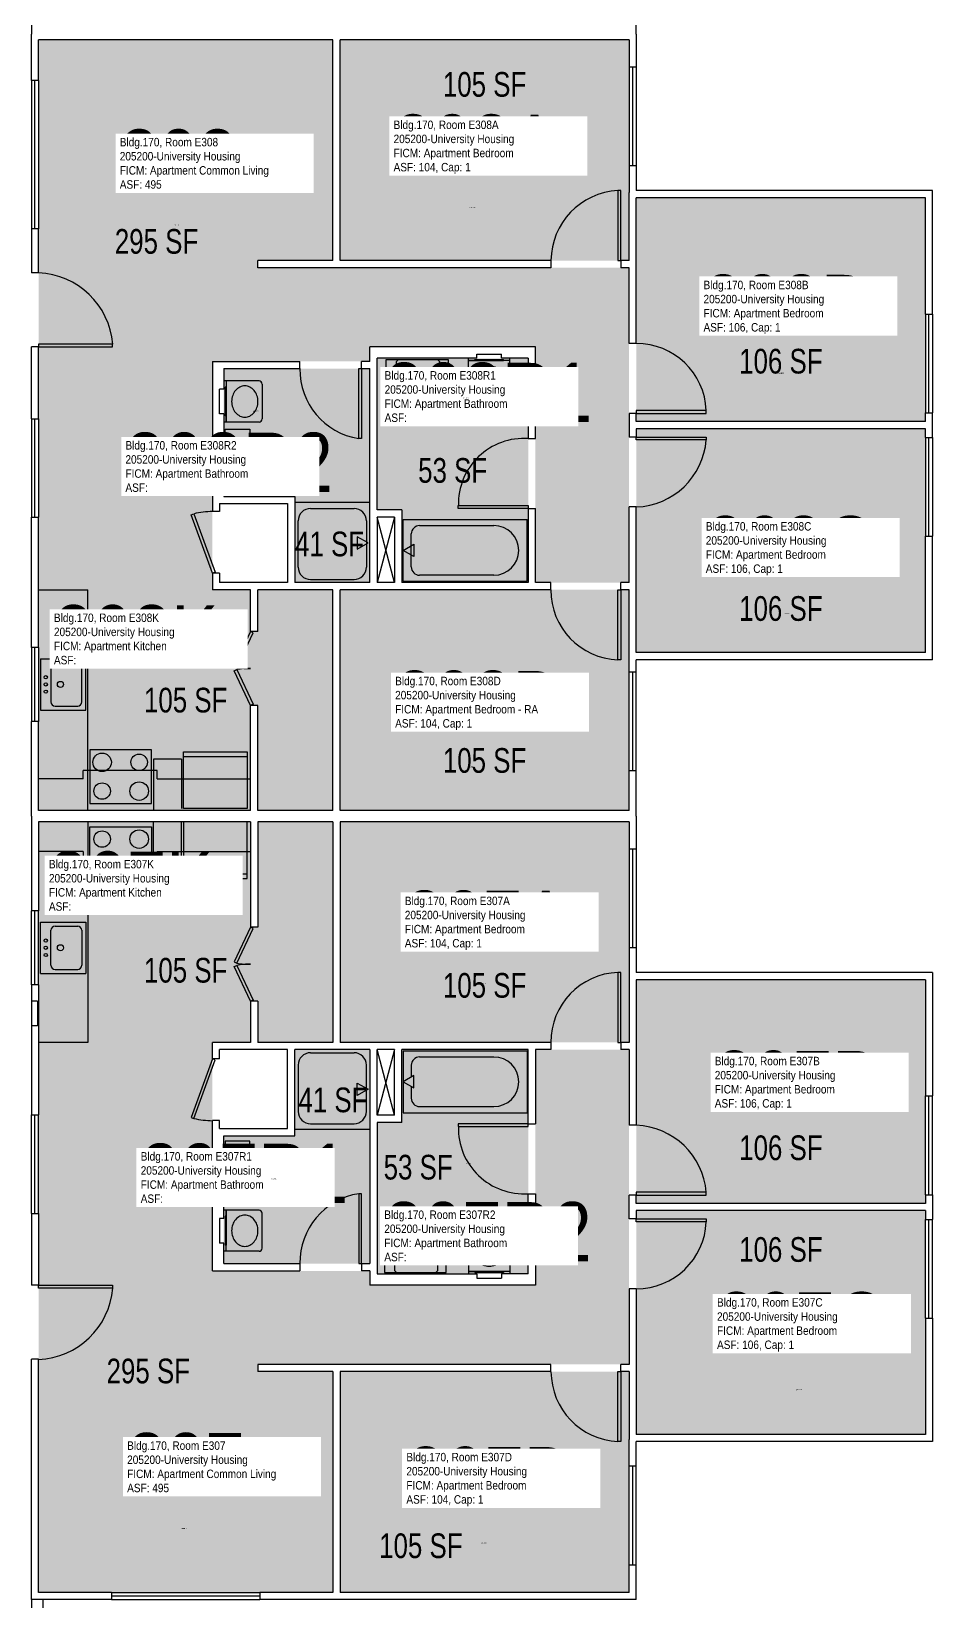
# Model space of a CAD drawing. Header units: inches. Extents: x -360 to 1242, y -1298 to 2007.
# Drawn here: x 504 to 942, y 302 to 1065 of the extents above; entities that cross this region are included whole.
import ezdxf
from ezdxf.enums import TextEntityAlignment as Align

# ---------------------------------------------------------------- set-up
doc = ezdxf.new("R2010")
doc.units = ezdxf.units.IN
doc.header["$LTSCALE"] = 10
doc.header["$MEASUREMENT"] = 0
for name, color, linetype in [('A-DOOR', 2, 'CONTINUOUS'), ('A-FLOR', 3, 'CONTINUOUS'), ('A-GLAZ', 1, 'CONTINUOUS'), ('A-IDEN-RNUM', 7, 'CONTINUOUS'), ('A-IDEN-SNUM', 4, 'CONTINUOUS'), ('A-IDEN-VNUM', 4, 'CONTINUOUS'), ('A-WALL', 5, 'CONTINUOUS'), ('AREA-TEXT', 3, 'CONTINUOUS'), ('P-SANR-FIXT', 2, 'CONTINUOUS'), ('Rooms-Category-Color', 7, 'CONTINUOUS'), ('Rooms-College-Color', 7, 'CONTINUOUS'), ('Rooms-Department-Color', 7, 'CONTINUOUS'), ('Rooms-Division-Color', 7, 'CONTINUOUS'), ('Rooms-Information', 7, 'CONTINUOUS')]:
    doc.layers.add(name, color=color, linetype=linetype)
doc.styles.add('CP_AREA', font='arial.ttf', dxfattribs={"height": 15})
doc.styles.add('CP_ROOMSNUMBER', font='arial.ttf', dxfattribs={"height": 1})
doc.styles.add('CP_ROOMVNUMBER', font='arial.ttf', dxfattribs={"width": 0.85, "height": 0.075})

msp = doc.modelspace()

# ---------------------------------------------------------------- hatches: boundary and pattern name
at = {"layer": 'Rooms-Category-Color', "true_color": 0x728ef3}
for points in [[(794.51, 797.51), (794.51, 950.51), (614.01, 950.51), (614.01, 954.01), (650.51, 954.01), (650.51, 1061.26), (507.51, 1061.26), (507.51, 794.01), (592.02, 794.01), (592.02, 905), (668.51, 905.01), (668.51, 912.01), (749.01, 912.01), (749.01, 797.51)], [(654.01, 954.01), (654.01, 1061.26), (794.51, 1061.26), (794.51, 954.01)], [(798.01, 984.51), (798.01, 875.76), (938.51, 875.76), (938.51, 984.51)], [(668.51, 797.51), (668.51, 901.51), (597.52, 901.51), (597.52, 839.38), (632.01, 839.38), (632.01, 797.51)], [(745.51, 797.51), (745.51, 906.39), (672.01, 906.51), (672.02, 832.88), (684.01, 832.88), (684.01, 797.51)], [(798.01, 872.26), (798.01, 763.51), (938.51, 763.51), (938.51, 872.26)], [(650.51, 686.76), (650.51, 794.01), (614.02, 794.01), (614.02, 773.76), (610.51, 773.76), (610.51, 794.01), (507.51, 794.01), (507.51, 686.76), (610.51, 686.76), (610.51, 737.76), (614.01, 737.76), (614.01, 686.76)], [(794.51, 794.01), (794.51, 686.76), (654.01, 686.76), (654.01, 794.01)], [(650.51, 681.26), (650.51, 574.01), (614.02, 574.01), (614.02, 594.01), (610.51, 594.01), (610.51, 574.01), (507.51, 574.01), (507.51, 681.26), (610.51, 681.26), (610.51, 630.01), (614.01, 630.01), (614.01, 681.26)], [(794.53, 574.01), (794.53, 681.26), (654.03, 681.26), (654.03, 574.01)], [(798.03, 495.76), (798.03, 604.51), (938.53, 604.51), (938.53, 495.76)], [(794.51, 570.51), (794.51, 417.51), (614.01, 417.51), (614.01, 414.01), (650.51, 414.01), (650.51, 306.76), (507.51, 306.76), (507.51, 574.01), (592.02, 574.01), (592.02, 463.01), (668.51, 463.01), (668.51, 456), (749.01, 456), (749.01, 570.51)], [(668.51, 570.51), (668.51, 466.51), (597.52, 466.51), (597.52, 528.63), (632.01, 528.63), (632.01, 570.51)], [(745.51, 570.51), (745.51, 461.63), (672.01, 461.5), (672.02, 535.13), (684.01, 535.13), (684.01, 570.51)], [(798.03, 383.51), (798.03, 492.26), (938.53, 492.26), (938.53, 383.51)], [(654.03, 414.01), (654.03, 306.76), (794.53, 306.76), (794.53, 414.01)]]:
    msp.add_hatch(color=171, dxfattribs=at).paths.add_polyline_path(points)
at = {"layer": 'Rooms-College-Color', "true_color": 0xadadad}
for points in [[(794.51, 797.51), (794.51, 950.51), (614.01, 950.51), (614.01, 954.01), (650.51, 954.01), (650.51, 1061.26), (507.51, 1061.26), (507.51, 794.01), (592.02, 794.01), (592.02, 905), (668.51, 905.01), (668.51, 912.01), (749.01, 912.01), (749.01, 797.51)], [(654.01, 954.01), (654.01, 1061.26), (794.51, 1061.26), (794.51, 954.01)], [(798.01, 984.51), (798.01, 875.76), (938.51, 875.76), (938.51, 984.51)], [(668.51, 797.51), (668.51, 901.51), (597.52, 901.51), (597.52, 839.38), (632.01, 839.38), (632.01, 797.51)], [(745.51, 797.51), (745.51, 906.39), (672.01, 906.51), (672.02, 832.88), (684.01, 832.88), (684.01, 797.51)], [(798.01, 872.26), (798.01, 763.51), (938.51, 763.51), (938.51, 872.26)], [(650.51, 686.76), (650.51, 794.01), (614.02, 794.01), (614.02, 773.76), (610.51, 773.76), (610.51, 794.01), (507.51, 794.01), (507.51, 686.76), (610.51, 686.76), (610.51, 737.76), (614.01, 737.76), (614.01, 686.76)], [(794.51, 794.01), (794.51, 686.76), (654.01, 686.76), (654.01, 794.01)], [(650.51, 681.26), (650.51, 574.01), (614.02, 574.01), (614.02, 594.01), (610.51, 594.01), (610.51, 574.01), (507.51, 574.01), (507.51, 681.26), (610.51, 681.26), (610.51, 630.01), (614.01, 630.01), (614.01, 681.26)], [(794.53, 574.01), (794.53, 681.26), (654.03, 681.26), (654.03, 574.01)], [(798.03, 495.76), (798.03, 604.51), (938.53, 604.51), (938.53, 495.76)], [(794.51, 570.51), (794.51, 417.51), (614.01, 417.51), (614.01, 414.01), (650.51, 414.01), (650.51, 306.76), (507.51, 306.76), (507.51, 574.01), (592.02, 574.01), (592.02, 463.01), (668.51, 463.01), (668.51, 456), (749.01, 456), (749.01, 570.51)], [(668.51, 570.51), (668.51, 466.51), (597.52, 466.51), (597.52, 528.63), (632.01, 528.63), (632.01, 570.51)], [(745.51, 570.51), (745.51, 461.63), (672.01, 461.5), (672.02, 535.13), (684.01, 535.13), (684.01, 570.51)], [(798.03, 383.51), (798.03, 492.26), (938.53, 492.26), (938.53, 383.51)], [(654.03, 414.01), (654.03, 306.76), (794.53, 306.76), (794.53, 414.01)]]:
    msp.add_hatch(color=253, dxfattribs=at).paths.add_polyline_path(points)
at = {"layer": 'Rooms-Department-Color', "true_color": 0x604aed}
for points in [[(794.51, 797.51), (794.51, 950.51), (614.01, 950.51), (614.01, 954.01), (650.51, 954.01), (650.51, 1061.26), (507.51, 1061.26), (507.51, 794.01), (592.02, 794.01), (592.02, 905), (668.51, 905.01), (668.51, 912.01), (749.01, 912.01), (749.01, 797.51)], [(654.01, 954.01), (654.01, 1061.26), (794.51, 1061.26), (794.51, 954.01)], [(798.01, 984.51), (798.01, 875.76), (938.51, 875.76), (938.51, 984.51)], [(668.51, 797.51), (668.51, 901.51), (597.52, 901.51), (597.52, 839.38), (632.01, 839.38), (632.01, 797.51)], [(745.51, 797.51), (745.51, 906.39), (672.01, 906.51), (672.02, 832.88), (684.01, 832.88), (684.01, 797.51)], [(798.01, 872.26), (798.01, 763.51), (938.51, 763.51), (938.51, 872.26)], [(650.51, 686.76), (650.51, 794.01), (614.02, 794.01), (614.02, 773.76), (610.51, 773.76), (610.51, 794.01), (507.51, 794.01), (507.51, 686.76), (610.51, 686.76), (610.51, 737.76), (614.01, 737.76), (614.01, 686.76)], [(794.51, 794.01), (794.51, 686.76), (654.01, 686.76), (654.01, 794.01)], [(650.51, 681.26), (650.51, 574.01), (614.02, 574.01), (614.02, 594.01), (610.51, 594.01), (610.51, 574.01), (507.51, 574.01), (507.51, 681.26), (610.51, 681.26), (610.51, 630.01), (614.01, 630.01), (614.01, 681.26)], [(794.53, 574.01), (794.53, 681.26), (654.03, 681.26), (654.03, 574.01)], [(798.03, 495.76), (798.03, 604.51), (938.53, 604.51), (938.53, 495.76)], [(794.51, 570.51), (794.51, 417.51), (614.01, 417.51), (614.01, 414.01), (650.51, 414.01), (650.51, 306.76), (507.51, 306.76), (507.51, 574.01), (592.02, 574.01), (592.02, 463.01), (668.51, 463.01), (668.51, 456), (749.01, 456), (749.01, 570.51)], [(668.51, 570.51), (668.51, 466.51), (597.52, 466.51), (597.52, 528.63), (632.01, 528.63), (632.01, 570.51)], [(745.51, 570.51), (745.51, 461.63), (672.01, 461.5), (672.02, 535.13), (684.01, 535.13), (684.01, 570.51)], [(798.03, 383.51), (798.03, 492.26), (938.53, 492.26), (938.53, 383.51)], [(654.03, 414.01), (654.03, 306.76), (794.53, 306.76), (794.53, 414.01)]]:
    msp.add_hatch(color=173, dxfattribs=at).paths.add_polyline_path(points)
at = {"layer": 'Rooms-Division-Color', "true_color": 0x604aed}
for points in [[(794.51, 797.51), (794.51, 950.51), (614.01, 950.51), (614.01, 954.01), (650.51, 954.01), (650.51, 1061.26), (507.51, 1061.26), (507.51, 794.01), (592.02, 794.01), (592.02, 905), (668.51, 905.01), (668.51, 912.01), (749.01, 912.01), (749.01, 797.51)], [(654.01, 954.01), (654.01, 1061.26), (794.51, 1061.26), (794.51, 954.01)], [(798.01, 984.51), (798.01, 875.76), (938.51, 875.76), (938.51, 984.51)], [(668.51, 797.51), (668.51, 901.51), (597.52, 901.51), (597.52, 839.38), (632.01, 839.38), (632.01, 797.51)], [(745.51, 797.51), (745.51, 906.39), (672.01, 906.51), (672.02, 832.88), (684.01, 832.88), (684.01, 797.51)], [(798.01, 872.26), (798.01, 763.51), (938.51, 763.51), (938.51, 872.26)], [(650.51, 686.76), (650.51, 794.01), (614.02, 794.01), (614.02, 773.76), (610.51, 773.76), (610.51, 794.01), (507.51, 794.01), (507.51, 686.76), (610.51, 686.76), (610.51, 737.76), (614.01, 737.76), (614.01, 686.76)], [(794.51, 794.01), (794.51, 686.76), (654.01, 686.76), (654.01, 794.01)], [(650.51, 681.26), (650.51, 574.01), (614.02, 574.01), (614.02, 594.01), (610.51, 594.01), (610.51, 574.01), (507.51, 574.01), (507.51, 681.26), (610.51, 681.26), (610.51, 630.01), (614.01, 630.01), (614.01, 681.26)], [(794.53, 574.01), (794.53, 681.26), (654.03, 681.26), (654.03, 574.01)], [(798.03, 495.76), (798.03, 604.51), (938.53, 604.51), (938.53, 495.76)], [(794.51, 570.51), (794.51, 417.51), (614.01, 417.51), (614.01, 414.01), (650.51, 414.01), (650.51, 306.76), (507.51, 306.76), (507.51, 574.01), (592.02, 574.01), (592.02, 463.01), (668.51, 463.01), (668.51, 456), (749.01, 456), (749.01, 570.51)], [(668.51, 570.51), (668.51, 466.51), (597.52, 466.51), (597.52, 528.63), (632.01, 528.63), (632.01, 570.51)], [(745.51, 570.51), (745.51, 461.63), (672.01, 461.5), (672.02, 535.13), (684.01, 535.13), (684.01, 570.51)], [(798.03, 383.51), (798.03, 492.26), (938.53, 492.26), (938.53, 383.51)], [(654.03, 414.01), (654.03, 306.76), (794.53, 306.76), (794.53, 414.01)]]:
    msp.add_hatch(color=173, dxfattribs=at).paths.add_polyline_path(points)

# ---------------------------------------------------------------- linework, layer by layer
at = {"layer": 'A-DOOR'}
for p, q in [((789.1, 988.01), (789.1, 954.01)), ((790.51, 988.01), (789.1, 988.01)), ((790.51, 954.01), (790.51, 988.01)), ((789.1, 954.01), (790.51, 954.01)), ((543.51, 913.42), (507.51, 913.42)), ((507.51, 913.42), (507.51, 912.01)), ((507.51, 912.01), (543.51, 912.01)), ((543.51, 912.01), (543.51, 913.42)), ((663.1, 867.51), (663.1, 901.51)), ((663.1, 901.51), (664.51, 901.51)), ((664.51, 901.51), (664.51, 867.51)), ((832.01, 881.17), (798.01, 881.17)), ((798.01, 881.17), (798.01, 879.76)), ((798.01, 879.76), (832.01, 879.76)), ((832.01, 879.76), (832.01, 881.17)), ((664.51, 867.51), (663.1, 867.51)), ((798.01, 868.26), (832.01, 868.26)), ((798.01, 866.84), (798.01, 868.26)), ((832.01, 866.84), (798.01, 866.84)), ((832.01, 868.26), (832.01, 866.84)), ((711.51, 834.92), (745.51, 834.92)), ((711.51, 833.51), (711.51, 834.92)), ((745.51, 833.51), (711.51, 833.51)), ((745.51, 834.92), (745.51, 833.51)), ((581.72, 830.49), (583.04, 830.97)), ((592.01, 802.01), (581.72, 830.49)), ((583.04, 830.97), (593.34, 802.49)), ((593.34, 802.49), (592.01, 802.01)), ((789.1, 760.01), (789.1, 794.01)), ((789.1, 794.01), (790.51, 794.01)), ((790.51, 794.01), (790.51, 760.01)), ((610.51, 773.76), (602.64, 756.91)), ((603.92, 756.31), (611.79, 773.16)), ((611.79, 773.16), (610.51, 773.76)), ((602.64, 756.91), (603.92, 756.31)), ((790.51, 760.01), (789.1, 760.01)), ((602.64, 754.6), (603.92, 755.2)), ((610.51, 737.76), (602.64, 754.6)), ((603.92, 755.2), (611.79, 738.36)), ((611.79, 738.36), (610.51, 737.76)), ((610.51, 630.01), (602.64, 613.16)), ((603.92, 612.56), (611.79, 629.41)), ((611.79, 629.41), (610.51, 630.01)), ((602.64, 613.16), (603.92, 612.56)), ((602.64, 610.85), (603.92, 611.45)), ((610.51, 594.01), (602.64, 610.85)), ((603.92, 611.45), (611.79, 594.61)), ((789.1, 608.01), (789.1, 574.01)), ((790.51, 608.01), (789.1, 608.01)), ((790.51, 574.01), (790.51, 608.01)), ((611.79, 594.61), (610.51, 594.01)), ((789.1, 574.01), (790.51, 574.01)), ((592.01, 566.01), (581.72, 537.53)), ((583.04, 537.05), (593.34, 565.53)), ((593.34, 565.53), (592.01, 566.01)), ((581.72, 537.53), (583.04, 537.05)), ((711.51, 534.51), (711.51, 533.09)), ((745.51, 534.51), (711.51, 534.51)), ((745.51, 533.09), (745.51, 534.51)), ((711.51, 533.09), (745.51, 533.09)), ((663.1, 500.51), (663.1, 466.51)), ((664.51, 500.51), (663.1, 500.51)), ((664.51, 466.51), (664.51, 500.51)), ((832.01, 501.17), (798.01, 501.17)), ((798.01, 501.17), (798.01, 499.76)), ((798.01, 499.76), (832.01, 499.76)), ((832.01, 499.76), (832.01, 501.17)), ((798.01, 488.26), (832.01, 488.26)), ((798.01, 486.84), (798.01, 488.26)), ((832.01, 486.84), (798.01, 486.84)), ((832.01, 488.26), (832.01, 486.84)), ((663.1, 466.51), (664.51, 466.51)), ((507.51, 456.01), (543.51, 456.01)), ((507.51, 454.59), (507.51, 456.01)), ((543.51, 454.59), (507.51, 454.59)), ((543.51, 456.01), (543.51, 454.59)), ((789.1, 380.01), (789.1, 414.01)), ((789.1, 414.01), (790.51, 414.01)), ((790.51, 414.01), (790.51, 380.01)), ((790.51, 380.01), (789.1, 380.01))]:
    msp.add_line(p, q, dxfattribs=at)
for centre, radius, start, end in [((790.9, 953.67), 34.38, 92.99623, 179.44152), ((506.04, 910.44), 37.6, 4.55195, 87.74769), ((798.06, 879.78), 33.98, 2.35506, 90.08269), ((668.36, 900.95), 33.85, 179.05527, 261.05134), ((743.39, 835.69), 31.88, 86.17917, 181.38308), ((796.7, 869.67), 35.43, 272.13458, 355.42767), ((592.94, 785.47), 46.56, 91.13665, 102.26972), ((790.28, 793.75), 33.77, 179.56724, 267.99501), ((609.35, 781.43), 25.7, 257.79511, 272.60034), ((609.35, 730.08), 25.7, 87.39966, 102.20489), ((609.35, 637.68), 25.7, 257.79511, 272.60034), ((609.35, 586.33), 25.7, 87.39966, 102.20489), ((790.28, 574.26), 33.77, 92.00499, 180.43276), ((592.94, 582.54), 46.56, 257.73028, 268.86335), ((743.39, 532.32), 31.88, 178.61692, 273.82083), ((796.7, 498.35), 35.43, 4.57233, 87.86542), ((668.36, 467.07), 33.85, 98.94866, 180.94473), ((798.06, 488.24), 33.98, 269.91731, 357.64494), ((506.04, 457.57), 37.6, 272.25231, 355.44805), ((790.9, 414.34), 34.38, 180.55848, 267.00377)]:
    msp.add_arc(centre, radius, start, end, dxfattribs=at)
at = {"layer": 'A-FLOR'}
for p, q in [((680.51, 829.38), (672.01, 797.51)), ((680.51, 797.5), (672.01, 829.38)), ((680.51, 570.52), (672.01, 538.63)), ((680.51, 538.63), (672.01, 570.51))]:
    msp.add_line(p, q, dxfattribs=at)
at = {"layer": 'A-GLAZ'}
for p, q in [((794.51, 1048.01), (794.51, 1000.01)), ((796.26, 1000.01), (796.26, 1048.01)), ((798.01, 1048.01), (798.01, 1000.01)), ((504.01, 1041.51), (504.01, 969.51)), ((505.76, 969.51), (505.76, 1041.51)), ((507.51, 1041.51), (507.51, 969.51)), ((938.51, 928.01), (938.51, 880.01)), ((940.26, 880.01), (940.26, 928.01)), ((942.01, 928.01), (942.01, 880.01)), ((504.01, 877.01), (504.01, 829.26)), ((505.76, 829.26), (505.76, 877.01)), ((507.51, 877.01), (507.51, 829.26)), ((938.51, 868.01), (938.51, 820.01)), ((940.26, 820.01), (940.26, 868.01)), ((942.01, 868.01), (942.01, 820.01)), ((504.01, 766.01), (504.01, 730.01)), ((505.76, 730.01), (505.76, 766.01)), ((507.51, 766.01), (507.51, 730.01)), ((794.51, 706.01), (794.51, 754.01)), ((796.26, 706.01), (796.26, 754.01)), ((798.01, 706.01), (798.01, 754.01)), ((794.51, 668.01), (794.51, 620.01)), ((796.26, 620.01), (796.26, 668.01)), ((798.01, 668.01), (798.01, 620.01)), ((504.01, 602.01), (504.01, 638.01)), ((505.76, 602.01), (505.76, 638.01)), ((507.51, 602.01), (507.51, 638.01)), ((938.51, 500.01), (938.51, 548.01)), ((940.26, 500.01), (940.26, 548.01)), ((942.01, 500.01), (942.01, 548.01)), ((504.01, 490.88), (504.01, 538.88)), ((505.76, 490.88), (505.76, 538.88)), ((507.51, 490.88), (507.51, 538.88)), ((938.51, 440.01), (938.51, 488.01)), ((940.26, 440.01), (940.26, 488.01)), ((942.01, 440.01), (942.01, 488.01)), ((794.51, 320.01), (794.51, 368.01)), ((796.26, 320.01), (796.26, 368.01)), ((798.01, 320.01), (798.01, 368.01)), ((543.01, 306.76), (615.01, 306.76)), ((543.01, 305.01), (615.01, 305.01)), ((543.01, 303.26), (615.01, 303.26))]:
    msp.add_line(p, q, dxfattribs=at)
at = {"layer": 'A-WALL'}
for p, q in [((504.01, 1086.51), (504.01, 1064.01)), ((798.01, 1064.01), (798.01, 1080.01)), ((504.01, 1041.51), (504.01, 1064.01)), ((650.51, 1061.26), (507.51, 1061.26)), ((507.51, 1041.51), (507.51, 1061.26)), ((650.51, 954.01), (650.51, 1061.26)), ((794.51, 1061.26), (654.01, 1061.26)), ((654.01, 954.01), (654.01, 1061.26)), ((794.51, 1061.26), (794.51, 1048.01)), ((798.01, 1064.01), (798.01, 1048.01)), ((798.01, 1048.01), (794.51, 1048.01)), ((507.51, 1041.51), (504.01, 1041.51)), ((794.51, 1000.01), (794.51, 987.01)), ((798.01, 1000.01), (794.51, 1000.01)), ((798.01, 1000.01), (798.01, 988.01)), ((794.51, 954.01), (794.51, 987.01)), ((942.01, 988.01), (798.01, 988.01)), ((938.51, 984.51), (798.01, 984.51)), ((798.01, 913.76), (798.01, 984.51)), ((938.51, 928.01), (938.51, 984.51)), ((942.01, 928.01), (942.01, 988.01)), ((504.01, 969.51), (504.01, 948.01)), ((507.51, 969.51), (504.01, 969.51)), ((507.51, 948.01), (507.51, 969.51)), ((650.51, 954.01), (614.01, 954.01)), ((614.01, 950.51), (614.01, 954.01)), ((756.51, 954.01), (654.01, 954.01)), ((756.51, 954.01), (756.51, 950.51)), ((794.51, 954.01), (790.51, 954.01)), ((790.51, 954.01), (790.51, 950.51)), ((507.51, 948.01), (504.01, 948.01)), ((756.51, 950.51), (614.01, 950.51)), ((794.51, 950.51), (790.51, 950.51)), ((794.51, 913.76), (794.51, 950.51)), ((938.51, 928.01), (942.01, 928.01)), ((507.51, 912.01), (504.01, 912.01)), ((504.01, 877.01), (504.01, 912.01)), ((507.51, 877.01), (507.51, 912.01)), ((668.51, 905.01), (668.51, 912.01)), ((749.01, 912.01), (668.51, 912.01)), ((720.51, 906.51), (720.51, 908.51)), ((720.51, 908.51), (732.51, 908.51)), ((732.51, 906.51), (732.51, 908.51)), ((749.01, 867.51), (749.01, 912.01)), ((798.01, 913.76), (794.51, 913.76)), ((592.01, 905.01), (634.51, 905.01)), ((592.01, 905.01), (592.01, 832.01)), ((597.51, 901.51), (597.51, 891.51)), ((597.51, 901.51), (634.51, 901.51)), ((634.51, 901.51), (634.51, 905.01)), ((664.51, 901.51), (664.51, 905.01)), ((668.51, 905.01), (664.51, 905.01)), ((664.51, 901.51), (668.51, 901.51)), ((668.51, 797.51), (668.51, 901.51)), ((672.01, 832.88), (672.01, 906.51)), ((720.51, 906.51), (672.01, 906.51)), ((745.51, 906.51), (732.51, 906.51)), ((745.51, 906.51), (745.51, 867.51)), ((595.51, 879.51), (595.51, 891.51)), ((597.51, 891.51), (595.51, 891.51)), ((597.51, 879.51), (595.51, 879.51)), ((597.51, 879.51), (597.51, 839.38)), ((798.01, 879.76), (794.51, 879.76)), ((794.51, 879.76), (794.51, 868.26)), ((798.01, 875.76), (798.01, 879.76)), ((938.51, 875.76), (938.51, 880.01)), ((938.51, 880.01), (942.01, 880.01)), ((942.01, 868.01), (942.01, 880.01)), ((504.01, 877.01), (507.51, 877.01)), ((938.51, 875.76), (798.01, 875.76)), ((798.01, 872.26), (798.01, 868.26)), ((938.51, 872.26), (798.01, 872.26)), ((938.51, 868.01), (938.51, 872.26)), ((745.51, 867.51), (749.01, 867.51)), ((798.01, 868.26), (794.51, 868.26)), ((938.51, 868.01), (942.01, 868.01)), ((595.51, 832.01), (592.01, 832.01)), ((595.51, 835.88), (595.51, 832.01)), ((595.51, 835.88), (628.51, 835.88)), ((597.51, 839.38), (632.01, 839.38)), ((628.51, 835.88), (628.51, 797.51)), ((632.01, 839.38), (632.01, 797.51)), ((684.01, 832.88), (672.01, 832.88)), ((684.01, 832.88), (684.01, 797.51)), ((745.51, 833.51), (749.01, 833.51)), ((745.51, 833.51), (745.51, 797.51)), ((749.01, 797.51), (749.01, 833.51)), ((798.01, 834.26), (794.51, 834.26)), ((794.51, 797.51), (794.51, 834.26)), ((798.01, 763.51), (798.01, 834.26)), ((504.01, 829.26), (507.51, 829.26)), ((504.01, 766.01), (504.01, 829.26)), ((507.51, 794.01), (507.51, 829.26)), ((672.01, 829.38), (672.01, 797.51)), ((680.51, 829.38), (672.01, 829.38)), ((680.51, 829.38), (680.51, 797.51)), ((938.51, 763.51), (938.51, 820.01)), ((938.51, 820.01), (942.01, 820.01)), ((942.01, 760.01), (942.01, 820.01)), ((592.01, 802.01), (592.01, 794.01)), ((595.51, 802.01), (592.01, 802.01)), ((595.51, 802.01), (595.51, 797.51)), ((507.51, 766.01), (507.51, 794.01)), ((610.51, 794.01), (592.01, 794.01)), ((628.51, 797.51), (595.51, 797.51)), ((610.51, 773.76), (610.51, 794.01)), ((650.51, 794.01), (614.01, 794.01)), ((614.01, 773.76), (614.01, 794.01)), ((668.51, 797.51), (632.01, 797.51)), ((650.51, 686.76), (650.51, 794.01)), ((654.01, 686.76), (654.01, 794.01)), ((756.51, 794.01), (654.01, 794.01)), ((680.51, 797.51), (672.01, 797.51)), ((745.51, 797.51), (684.01, 797.51)), ((756.51, 797.51), (749.01, 797.51)), ((756.51, 794.01), (756.51, 797.51)), ((790.51, 794.01), (790.51, 797.51)), ((794.51, 797.51), (790.51, 797.51)), ((794.51, 794.01), (790.51, 794.01)), ((794.51, 759.01), (794.51, 794.01)), ((614.01, 773.76), (610.51, 773.76)), ((507.51, 766.01), (504.01, 766.01)), ((938.51, 763.51), (798.01, 763.51)), ((794.51, 754.01), (794.51, 759.01)), ((798.01, 754.01), (798.01, 760.01)), ((942.01, 760.01), (798.01, 760.01)), ((798.01, 754.01), (794.51, 754.01)), ((614.01, 737.76), (610.51, 737.76)), ((610.51, 686.76), (610.51, 737.76)), ((614.01, 686.76), (614.01, 737.76)), ((507.51, 730.01), (504.01, 730.01)), ((504.01, 684.01), (504.01, 730.01)), ((507.51, 686.76), (507.51, 730.01)), ((794.51, 686.76), (794.51, 706.01)), ((798.01, 706.01), (794.51, 706.01)), ((798.01, 684.01), (798.01, 706.01)), ((504.01, 684.01), (504.01, 638.01)), ((610.51, 686.76), (507.51, 686.76)), ((610.51, 681.26), (507.51, 681.26)), ((507.51, 681.26), (507.51, 638.01)), ((610.51, 681.26), (610.51, 630.01)), ((650.51, 686.76), (614.01, 686.76)), ((650.51, 681.26), (614.01, 681.26)), ((614.01, 681.26), (614.01, 630.01)), ((650.51, 681.26), (650.51, 574.01)), ((794.51, 686.76), (654.01, 686.76)), ((794.51, 681.26), (654.01, 681.26)), ((654.01, 681.26), (654.01, 574.01)), ((794.51, 681.26), (794.51, 668.01)), ((798.01, 684.01), (798.01, 668.01)), ((798.01, 668.01), (794.51, 668.01)), ((507.51, 638.01), (504.01, 638.01)), ((614.01, 630.01), (610.51, 630.01)), ((798.01, 620.01), (794.51, 620.01)), ((794.51, 620.01), (794.51, 607.01)), ((798.01, 620.01), (798.01, 608.01)), ((794.51, 609.01), (794.51, 574.01)), ((942.01, 608.01), (798.01, 608.01)), ((938.51, 604.51), (798.01, 604.51)), ((798.01, 604.51), (798.01, 533.76)), ((938.51, 604.51), (938.51, 548.01)), ((942.01, 608.01), (942.01, 548.01)), ((507.51, 602.01), (504.01, 602.01)), ((504.01, 602.01), (504.01, 594.01)), ((507.51, 602.01), (507.51, 574.01)), ((504.01, 594.01), (504.01, 582.01)), ((507.01, 594.01), (504.01, 594.01)), ((507.01, 594.01), (507.01, 582.01)), ((614.01, 594.01), (610.51, 594.01)), ((610.51, 594.01), (610.51, 574.01)), ((614.01, 594.01), (614.01, 574.01)), ((504.01, 582.01), (504.01, 538.88)), ((507.01, 582.01), (504.01, 582.01)), ((507.51, 574.01), (507.51, 538.88)), ((592.01, 566.01), (592.01, 574.01)), ((610.51, 574.01), (592.01, 574.01)), ((650.51, 574.01), (614.01, 574.01)), ((756.51, 574.01), (654.01, 574.01)), ((756.51, 574.01), (756.51, 570.51)), ((790.51, 574.01), (790.51, 570.51)), ((794.51, 574.01), (790.51, 574.01)), ((595.51, 566.01), (592.01, 566.01)), ((595.51, 566.01), (595.51, 570.51)), ((628.51, 570.51), (595.51, 570.51)), ((628.51, 532.13), (628.51, 570.51)), ((632.01, 528.63), (632.01, 570.51)), ((668.51, 570.51), (632.01, 570.51)), ((668.51, 570.51), (668.51, 466.51)), ((672.01, 538.63), (672.01, 570.51)), ((680.51, 570.51), (672.01, 570.51)), ((680.51, 538.63), (680.51, 570.51)), ((684.01, 535.13), (684.01, 570.51)), ((745.51, 570.51), (684.01, 570.51)), ((745.51, 534.51), (745.51, 570.51)), ((749.01, 570.51), (749.01, 534.51)), ((756.51, 570.51), (749.01, 570.51)), ((794.51, 570.51), (790.51, 570.51)), ((794.51, 570.51), (794.51, 533.76)), ((938.51, 548.01), (942.01, 548.01)), ((504.01, 538.88), (507.51, 538.88)), ((595.51, 536.01), (592.01, 536.01)), ((592.01, 463.01), (592.01, 536.01)), ((595.51, 532.13), (595.51, 536.01)), ((680.51, 538.63), (672.01, 538.63)), ((672.01, 535.13), (672.01, 461.51)), ((684.01, 535.13), (672.01, 535.13)), ((745.51, 534.51), (749.01, 534.51)), ((595.51, 532.13), (628.51, 532.13)), ((597.51, 488.51), (597.51, 528.63)), ((597.51, 528.63), (632.01, 528.63)), ((798.01, 533.76), (794.51, 533.76)), ((745.51, 500.51), (749.01, 500.51)), ((745.51, 461.51), (745.51, 500.51)), ((749.01, 500.51), (749.01, 456.01)), ((798.01, 499.76), (794.51, 499.76)), ((794.51, 488.26), (794.51, 499.76)), ((798.01, 495.76), (798.01, 499.76)), ((938.51, 500.01), (938.51, 495.76)), ((938.51, 500.01), (942.01, 500.01)), ((942.01, 500.01), (942.01, 488.01)), ((504.01, 490.88), (507.51, 490.88)), ((504.01, 490.88), (504.01, 456.01)), ((507.51, 490.88), (507.51, 456.01)), ((597.51, 488.51), (595.51, 488.51)), ((595.51, 488.51), (595.51, 476.51)), ((938.51, 495.76), (798.01, 495.76)), ((798.01, 492.26), (798.01, 488.26)), ((938.51, 492.26), (798.01, 492.26)), ((938.51, 492.26), (938.51, 488.01)), ((798.01, 488.26), (794.51, 488.26)), ((938.51, 488.01), (942.01, 488.01)), ((597.51, 476.51), (595.51, 476.51)), ((597.51, 466.51), (597.51, 476.51)), ((597.51, 466.51), (634.51, 466.51)), ((634.51, 466.51), (634.51, 463.01)), ((664.51, 466.51), (668.51, 466.51)), ((664.51, 466.51), (664.51, 463.01)), ((592.01, 463.01), (634.51, 463.01)), ((668.51, 463.01), (664.51, 463.01)), ((668.51, 463.01), (668.51, 456.01)), ((672.01, 461.51), (720.51, 461.51)), ((720.51, 461.51), (720.51, 459.51)), ((720.51, 459.51), (732.51, 459.51)), ((745.51, 461.51), (732.51, 461.51)), ((732.51, 461.51), (732.51, 459.51)), ((507.51, 456.01), (504.01, 456.01)), ((749.01, 456.01), (668.51, 456.01)), ((798.01, 454.26), (794.51, 454.26)), ((794.51, 454.26), (794.51, 417.51)), ((798.01, 454.26), (798.01, 383.51)), ((938.51, 440.01), (938.51, 383.51)), ((938.51, 440.01), (942.01, 440.01)), ((942.01, 440.01), (942.01, 380.01)), ((504.01, 303.26), (504.01, 420.01)), ((507.51, 420.01), (504.01, 420.01)), ((507.51, 306.76), (507.51, 420.01)), ((614.01, 417.51), (614.01, 414.01)), ((756.51, 417.51), (614.01, 417.51)), ((650.51, 414.01), (614.01, 414.01)), ((650.51, 414.01), (650.51, 306.76)), ((654.01, 414.01), (654.01, 306.76)), ((756.51, 414.01), (654.01, 414.01)), ((756.51, 414.01), (756.51, 417.51)), ((794.51, 417.51), (790.51, 417.51)), ((790.51, 414.01), (790.51, 417.51)), ((794.51, 414.01), (790.51, 414.01)), ((794.51, 414.01), (794.51, 381.01)), ((938.51, 383.51), (798.01, 383.51)), ((794.51, 368.01), (794.51, 381.01)), ((798.01, 368.01), (798.01, 380.01)), ((942.01, 380.01), (798.01, 380.01)), ((798.01, 368.01), (794.51, 368.01)), ((794.51, 306.76), (794.51, 320.01)), ((798.01, 320.01), (794.51, 320.01)), ((798.01, 303.26), (798.01, 320.01)), ((543.01, 306.76), (507.51, 306.76)), ((543.01, 306.76), (543.01, 303.26)), ((615.01, 306.76), (615.01, 303.26)), ((650.51, 306.76), (615.01, 306.76)), ((794.51, 306.76), (654.01, 306.76)), ((543.01, 303.26), (504.01, 303.26)), ((504.01, 303.26), (504.01, 273.01)), ((509.51, 303.26), (509.51, 273.01)), ((798.01, 303.26), (615.01, 303.26))]:
    msp.add_line(p, q, dxfattribs=at)
at = {"layer": 'P-SANR-FIXT'}
for p, q in [((676.51, 905.88), (706.51, 905.88)), ((676.51, 893.88), (676.51, 905.88)), ((681.39, 904.88), (682.39, 905.88)), ((681.39, 898.06), (681.39, 904.88)), ((682.39, 905.88), (701.39, 905.88)), ((701.39, 905.88), (702.39, 904.88)), ((702.39, 904.88), (702.39, 897.88)), ((706.51, 905.88), (706.51, 893.88)), ((716.51, 889.38), (716.51, 906.51)), ((736.51, 905.38), (716.51, 905.38)), ((716.51, 905.38), (733.51, 905.38)), ((719.51, 905.38), (719.51, 905.88)), ((719.51, 905.88), (733.51, 905.88)), ((733.51, 905.38), (733.51, 905.88)), ((736.51, 889.38), (736.51, 906.51)), ((614.64, 895.51), (597.51, 895.51)), ((598.64, 895.51), (598.64, 875.51)), ((616.14, 894.01), (616.14, 877.01)), ((706.51, 893.88), (676.51, 893.88)), ((682.39, 896.88), (681.51, 897.76)), ((685.89, 896.88), (682.39, 896.88)), ((689.33, 897.87), (685.89, 896.88)), ((694.33, 897.88), (689.45, 897.88)), ((697.89, 896.88), (694.45, 897.87)), ((701.22, 896.88), (697.89, 896.88)), ((702.39, 897.88), (701.51, 897)), ((598.64, 892.51), (598.14, 892.51)), ((598.14, 878.51), (598.14, 892.51)), ((598.64, 875.51), (598.64, 892.51)), ((735.01, 887.88), (718.01, 887.88)), ((598.64, 878.51), (598.14, 878.51)), ((614.64, 875.51), (597.51, 875.51)), ((598.11, 872.01), (610.11, 872.01)), ((598.11, 842.01), (598.11, 872.01)), ((610.11, 872.01), (610.11, 842.01)), ((598.11, 866.51), (599.11, 867.51)), ((598.11, 847.51), (598.11, 866.51)), ((599.11, 867.51), (606.11, 867.51)), ((606.11, 867.51), (606.99, 866.63)), ((607.11, 863.01), (606.11, 859.51)), ((607.11, 866.33), (607.11, 863.01)), ((606.11, 859.51), (606.11, 854.57)), ((599.11, 846.51), (598.11, 847.51)), ((607.11, 847.51), (606.11, 846.51)), ((606.13, 854.45), (607.11, 851.01)), ((607.11, 851.01), (607.11, 847.51)), ((610.11, 842.01), (598.11, 842.01)), ((606.11, 846.51), (599.11, 846.51)), ((668.51, 836.38), (632.01, 836.38)), ((639.68, 833.51), (660.85, 833.51)), ((633.68, 805.01), (633.68, 827.51)), ((666.85, 827.51), (666.85, 805.01)), ((684.64, 798.13), (684.64, 828.13)), ((684.64, 828.13), (744.89, 828.13)), ((692.67, 825.18), (728.82, 825.18)), ((744.89, 798.13), (744.89, 828.13)), ((667.62, 816.76), (662.42, 819.76)), ((662.42, 819.76), (662.42, 813.76)), ((662.42, 813.76), (667.62, 816.76)), ((688.66, 805.1), (688.66, 821.17)), ((684.64, 813.13), (689.84, 816.13)), ((689.84, 810.13), (684.64, 813.13)), ((689.84, 816.13), (689.84, 810.13)), ((507.51, 794.01), (531.51, 794.01)), ((531.51, 686.76), (531.51, 794.01)), ((639.68, 799.01), (660.85, 799.01)), ((684.64, 798.13), (744.89, 798.13)), ((728.82, 801.08), (692.67, 801.08)), ((508.51, 760.51), (508.51, 735.51)), ((508.51, 760.51), (530.51, 760.51)), ((513.51, 756.51), (513.51, 739.51)), ((515.51, 758.51), (526.51, 758.51)), ((528.51, 739.51), (528.51, 756.51)), ((530.51, 735.51), (530.51, 760.51)), ((508.51, 735.51), (530.51, 735.51)), ((515.51, 737.51), (526.51, 737.51)), ((562.38, 716.17), (532.38, 716.17)), ((532.38, 716.17), (532.38, 690.17)), ((562.38, 690.17), (562.38, 716.17)), ((576.89, 711.76), (563.38, 711.76)), ((563.38, 711.76), (563.38, 686.76)), ((576.89, 711.76), (576.89, 687.76)), ((577.89, 687.76), (577.89, 715.26)), ((577.89, 715.26), (608.89, 715.26)), ((577.89, 713.01), (608.89, 713.01)), ((608.89, 715.26), (608.89, 687.76)), ((529.14, 702.17), (507.51, 702.17)), ((529.14, 702.17), (529.14, 706.17)), ((565.14, 706.17), (529.14, 706.17)), ((565.14, 702.17), (565.14, 706.17)), ((565.14, 702.17), (610.51, 702.17)), ((532.38, 690.17), (562.38, 690.17)), ((608.89, 687.76), (577.89, 687.76)), ((531.51, 681.26), (531.51, 574.01)), ((563.38, 657.26), (563.38, 681.26)), ((576.89, 657.26), (576.89, 681.26)), ((577.89, 681.26), (577.89, 653.76)), ((608.89, 681.26), (577.89, 681.26)), ((608.89, 653.76), (608.89, 681.26)), ((532.38, 652.84), (532.38, 678.84)), ((532.38, 678.84), (562.38, 678.84)), ((562.38, 678.84), (562.38, 652.84)), ((529.14, 666.84), (507.51, 666.84)), ((529.14, 666.84), (529.14, 662.84)), ((565.14, 666.84), (565.14, 662.84)), ((565.14, 666.84), (610.51, 666.84)), ((565.14, 662.84), (529.14, 662.84)), ((576.89, 657.26), (563.38, 657.26)), ((562.38, 652.84), (532.38, 652.84)), ((577.89, 656.01), (608.89, 656.01)), ((577.89, 653.76), (608.89, 653.76)), ((508.51, 607.51), (508.51, 632.51)), ((508.51, 632.51), (530.51, 632.51)), ((513.51, 611.51), (513.51, 628.51)), ((515.51, 630.51), (526.51, 630.51)), ((528.51, 628.51), (528.51, 611.51)), ((530.51, 632.51), (530.51, 607.51)), ((508.51, 607.51), (530.51, 607.51)), ((515.51, 609.51), (526.51, 609.51)), ((531.51, 574.01), (507.51, 574.01)), ((639.68, 569.01), (660.85, 569.01)), ((684.64, 569.88), (684.64, 539.88)), ((684.64, 569.88), (744.89, 569.88)), ((728.82, 566.93), (692.67, 566.93)), ((744.89, 569.88), (744.89, 539.88)), ((633.68, 563.01), (633.68, 540.51)), ((666.85, 551.7), (666.85, 563.01)), ((689.84, 557.88), (684.64, 554.88)), ((688.66, 562.92), (688.66, 557.2)), ((689.84, 551.88), (689.84, 557.88)), ((662.42, 554.26), (667.62, 551.26)), ((662.42, 548.26), (662.42, 554.26)), ((667.62, 551.26), (662.42, 548.26)), ((666.85, 540.51), (666.85, 550.81)), ((684.64, 554.88), (689.84, 551.88)), ((688.66, 552.56), (688.66, 546.85)), ((692.67, 542.83), (728.82, 542.83)), ((639.68, 534.51), (660.85, 534.51)), ((684.64, 539.88), (744.89, 539.88)), ((668.51, 531.63), (632.01, 531.63)), ((598.11, 526.01), (598.11, 496.01)), ((610.11, 526.01), (598.11, 526.01)), ((599.11, 521.51), (598.11, 520.51)), ((598.11, 520.51), (598.11, 501.51)), ((606.11, 521.51), (599.11, 521.51)), ((607.11, 520.51), (606.11, 521.51)), ((607.11, 517.01), (607.11, 520.51)), ((610.11, 496.01), (610.11, 526.01)), ((606.11, 508.51), (606.11, 513.45)), ((606.13, 513.56), (607.11, 517.01)), ((607.11, 505.01), (606.11, 508.51)), ((607.11, 501.68), (607.11, 505.01)), ((598.11, 501.51), (599.11, 500.51)), ((599.11, 500.51), (606.11, 500.51)), ((606.11, 500.51), (606.99, 501.38)), ((614.64, 492.51), (597.51, 492.51)), ((598.11, 496.01), (610.11, 496.01)), ((598.64, 489.51), (598.14, 489.51)), ((598.14, 489.51), (598.14, 475.51)), ((598.64, 492.51), (598.64, 475.51)), ((598.64, 472.51), (598.64, 492.51)), ((616.14, 474.01), (616.14, 491.01)), ((598.64, 475.51), (598.14, 475.51)), ((705.64, 474.13), (675.64, 474.13)), ((675.64, 474.13), (675.64, 462.13)), ((705.64, 462.13), (705.64, 474.13)), ((716.51, 478.63), (716.51, 461.51)), ((735.01, 480.13), (718.01, 480.13)), ((736.51, 478.63), (736.51, 461.51)), ((614.64, 472.51), (597.51, 472.51)), ((680.51, 469.96), (680.51, 463.13)), ((681.51, 471.13), (680.64, 470.25)), ((685.01, 471.13), (681.51, 471.13)), ((688.46, 470.15), (685.01, 471.13)), ((693.46, 470.13), (688.57, 470.13)), ((697.01, 471.13), (693.57, 470.15)), ((700.34, 471.13), (697.01, 471.13)), ((701.51, 470.13), (700.64, 471.01)), ((701.51, 463.13), (701.51, 470.13)), ((675.64, 462.13), (705.64, 462.13)), ((680.51, 463.13), (681.51, 462.13)), ((681.51, 462.13), (700.51, 462.13)), ((700.51, 462.13), (701.51, 463.13)), ((736.51, 462.63), (716.51, 462.63)), ((716.51, 462.63), (733.51, 462.63)), ((719.51, 462.63), (719.51, 462.13)), ((719.51, 462.13), (733.51, 462.13)), ((733.51, 462.63), (733.51, 462.13))]:
    msp.add_line(p, q, dxfattribs=at)
for centre, radius in [((511.01, 751.51), 0.791), ((511.01, 748.01), 0.791), ((518.14, 748.01), 1.5), ((511.01, 744.51), 0.791), ((538.38, 710.17), 4.5), ((556.38, 710.17), 4), ((538.38, 696.17), 4), ((556.38, 696.17), 4.5), ((538.38, 672.84), 4), ((556.38, 672.84), 4.5), ((538.38, 658.84), 4.5), ((556.38, 658.84), 4), ((511.01, 623.51), 0.791), ((511.01, 620.01), 0.791), ((518.14, 620.01), 1.5), ((511.01, 616.51), 0.791)]:
    msp.add_circle(centre, radius, dxfattribs=at)
for centre, radius, start, end in [((725.39, 895.76), 6.59, 130.10091, 153.80841), ((726.07, 894.95), 7.65, 109.22936, 130.10091), ((726.51, 893.68), 9, 90, 109.22936), ((726.51, 893.68), 9, 70.77064, 90), ((726.96, 894.95), 7.65, 49.89909, 70.77064), ((727.64, 895.76), 6.59, 26.19159, 49.89909), ((607.74, 887.69), 5.42, 90, 116.19159), ((607.74, 887.69), 5.42, 63.80841, 90), ((614.64, 894.01), 1.5, 0, 90), ((681.81, 898.06), 0.418, 180, 225), ((693.72, 887.71), 9.33, 140.52754, 161.16462), ((692.6, 888.63), 7.89, 116.70119, 140.52754), ((691.89, 890.05), 6.3, 90, 116.70119), ((689.45, 897.46), 0.418, 90, 105.9454), ((691.89, 890.05), 6.3, 63.29881, 90), ((694.33, 897.46), 0.418, 74.0546, 90), ((691.18, 888.63), 7.89, 39.47246, 63.29881), ((690.06, 887.71), 9.33, 18.83538, 39.47246), ((701.22, 897.3), 0.418, 270, 315), ((724.33, 896.28), 5.42, 153.80841, 180), ((724.33, 896.28), 5.42, 180, 206.19159), ((725.39, 896.8), 6.59, 206.19159, 229.89909), ((727.64, 896.8), 6.59, 310.10091, 333.80841), ((728.7, 896.28), 5.42, 0, 26.19159), ((728.7, 896.28), 5.42, 333.80841, 0), ((610.34, 885.51), 9, 160.77064, 180), ((610.34, 885.51), 9, 180, 199.22936), ((609.07, 885.95), 7.65, 139.89909, 160.77064), ((608.26, 886.63), 6.59, 116.19159, 139.89909), ((607.22, 886.63), 6.59, 40.10091, 63.80841), ((606.41, 885.95), 7.65, 19.22936, 40.10091), ((605.14, 885.51), 9, 0, 19.22936), ((605.14, 885.51), 9, 340.77064, 0), ((692.82, 886.55), 8.55, 176.22456, 198.83538), ((695.47, 887.12), 11.18, 161.16462, 180), ((688.31, 887.12), 11.18, 0, 18.83538), ((688.31, 887.12), 11.18, 341.16462, 0), ((718.01, 889.38), 1.5, 180, 270), ((726.07, 897.61), 7.65, 229.89909, 250.77064), ((726.51, 898.88), 9, 250.77064, 270), ((726.51, 898.88), 9, 270, 289.22936), ((726.96, 897.61), 7.65, 289.22936, 310.10091), ((735.01, 889.38), 1.5, 270, 0), ((609.07, 885.06), 7.65, 199.22936, 220.10091), ((608.26, 884.38), 6.59, 220.10091, 243.80841), ((607.74, 883.33), 5.42, 243.80841, 270), ((607.74, 883.33), 5.42, 270, 296.19159), ((607.22, 884.38), 6.59, 296.19159, 319.89909), ((606.41, 885.06), 7.65, 319.89909, 340.77064), ((694.42, 887.1), 10.24, 198.83538, 219.47246), ((692.6, 885.6), 7.89, 219.47246, 243.29881), ((691.89, 884.19), 6.3, 243.29881, 270), ((691.89, 884.19), 6.3, 270, 296.70119), ((691.18, 885.6), 7.89, 296.70119, 320.52754), ((690.06, 886.52), 9.33, 320.52754, 341.16462), ((614.64, 877.01), 1.5, 270, 0), ((606.7, 866.33), 0.418, 0, 45), ((615.37, 856.3), 7.89, 129.47246, 153.29881), ((616.28, 855.18), 9.33, 108.83538, 129.47246), ((616.88, 853.43), 11.18, 90, 108.83538), ((616.88, 853.43), 11.18, 71.16462, 90), ((617.48, 855.18), 9.33, 50.52754, 71.16462), ((618.4, 856.3), 7.89, 26.70119, 50.52754), ((613.95, 857.01), 6.3, 153.29881, 180), ((613.95, 857.01), 6.3, 180, 206.70119), ((619.81, 857.01), 6.3, 0, 26.70119), ((619.81, 857.01), 6.3, 333.29881, 0), ((606.53, 854.57), 0.418, 180, 195.9454), ((615.37, 857.72), 7.89, 206.70119, 230.52754), ((616.28, 858.83), 9.33, 230.52754, 251.16462), ((616.88, 860.58), 11.18, 251.16462, 270), ((617.44, 857.94), 8.55, 266.22456, 288.83538), ((616.9, 859.54), 10.24, 288.83538, 309.47246), ((618.4, 857.72), 7.89, 309.47246, 333.29881), ((639.68, 827.51), 6, 90, 180), ((660.85, 827.51), 6, 0, 90), ((692.67, 821.17), 4.02, 90, 180), ((728.82, 813.13), 12.05, 270, 90), ((639.68, 805.01), 6, 180, 270), ((660.85, 805.01), 6, 270, 0), ((692.67, 805.1), 4.02, 180, 270), ((515.51, 756.51), 2, 90, 180), ((526.51, 756.51), 2, 0, 90), ((515.51, 739.51), 2, 180, 270), ((526.51, 739.51), 2, 270, 0), ((515.51, 628.51), 2, 90, 180), ((526.51, 628.51), 2, 0, 90), ((515.51, 611.51), 2, 180, 270), ((526.51, 611.51), 2, 270, 0), ((639.68, 563.01), 6, 90, 180), ((660.85, 563.01), 6, 0, 90), ((692.67, 562.92), 4.02, 90, 180), ((728.82, 554.88), 12.05, 270, 90), ((692.67, 546.85), 4.02, 180, 270), ((639.68, 540.51), 6, 180, 270), ((660.85, 540.51), 6, 270, 0), ((606.53, 513.45), 0.418, 164.0546, 180), ((613.95, 511.01), 6.3, 153.29881, 180), ((615.37, 510.3), 7.89, 129.47246, 153.29881), ((616.28, 509.18), 9.33, 108.83538, 129.47246), ((616.88, 507.43), 11.18, 90, 108.83538), ((617.44, 510.08), 8.55, 71.16462, 93.77544), ((616.9, 508.48), 10.24, 50.52754, 71.16462), ((618.4, 510.3), 7.89, 26.70119, 50.52754), ((619.81, 511.01), 6.3, 0, 26.70119), ((613.95, 511.01), 6.3, 180, 206.70119), ((615.37, 511.72), 7.89, 206.70119, 230.52754), ((616.28, 512.83), 9.33, 230.52754, 251.16462), ((616.88, 514.58), 11.18, 251.16462, 270), ((616.88, 514.58), 11.18, 270, 288.83538), ((617.48, 512.83), 9.33, 288.83538, 309.47246), ((618.4, 511.72), 7.89, 309.47246, 333.29881), ((619.81, 511.01), 6.3, 333.29881, 0), ((606.7, 501.68), 0.418, 315, 0), ((608.26, 483.63), 6.59, 116.19159, 139.89909), ((607.74, 484.69), 5.42, 90, 116.19159), ((607.74, 484.69), 5.42, 63.80841, 90), ((607.22, 483.63), 6.59, 40.10091, 63.80841), ((614.64, 491.01), 1.5, 0, 90), ((691.73, 482.41), 7.89, 116.70119, 140.52754), ((691.01, 483.83), 6.3, 90, 116.70119), ((691.01, 483.83), 6.3, 63.29881, 90), ((690.3, 482.41), 7.89, 39.47246, 63.29881), ((610.34, 482.51), 9, 160.77064, 180), ((610.34, 482.51), 9, 180, 199.22936), ((609.07, 482.95), 7.65, 139.89909, 160.77064), ((606.41, 482.95), 7.65, 19.22936, 40.10091), ((605.14, 482.51), 9, 0, 19.22936), ((605.14, 482.51), 9, 340.77064, 0), ((691.94, 481.46), 8.55, 161.16462, 183.77544), ((694.59, 480.9), 11.18, 180, 198.83538), ((693.55, 480.92), 10.24, 140.52754, 161.16462), ((689.19, 481.5), 9.33, 18.83538, 39.47246), ((687.44, 480.9), 11.18, 0, 18.83538), ((687.44, 480.9), 11.18, 341.16462, 0), ((609.07, 482.06), 7.65, 199.22936, 220.10091), ((608.26, 481.38), 6.59, 220.10091, 243.80841), ((607.74, 480.33), 5.42, 243.80841, 270), ((607.74, 480.33), 5.42, 270, 296.19159), ((607.22, 481.38), 6.59, 296.19159, 319.89909), ((606.41, 482.06), 7.65, 319.89909, 340.77064), ((614.64, 474.01), 1.5, 270, 0), ((692.84, 480.3), 9.33, 198.83538, 219.47246), ((691.73, 479.38), 7.89, 219.47246, 243.29881), ((690.3, 479.38), 7.89, 296.70119, 320.52754), ((689.19, 480.3), 9.33, 320.52754, 341.16462), ((718.01, 478.63), 1.5, 90, 180), ((724.33, 471.73), 5.42, 153.80841, 180), ((725.39, 471.21), 6.59, 130.10091, 153.80841), ((726.07, 470.4), 7.65, 109.22936, 130.10091), ((726.51, 469.13), 9, 90, 109.22936), ((726.51, 469.13), 9, 70.77064, 90), ((726.96, 470.4), 7.65, 49.89909, 70.77064), ((727.64, 471.21), 6.59, 26.19159, 49.89909), ((728.7, 471.73), 5.42, 0, 26.19159), ((735.01, 478.63), 1.5, 0, 90), ((680.93, 469.96), 0.418, 135, 180), ((691.01, 477.97), 6.3, 243.29881, 270), ((688.57, 470.55), 0.418, 254.0546, 270), ((691.01, 477.97), 6.3, 270, 296.70119), ((693.46, 470.55), 0.418, 270, 285.9454), ((700.34, 470.71), 0.418, 45, 90), ((724.33, 471.73), 5.42, 180, 206.19159), ((725.39, 472.25), 6.59, 206.19159, 229.89909), ((726.07, 473.06), 7.65, 229.89909, 250.77064), ((726.51, 474.33), 9, 250.77064, 270), ((726.51, 474.33), 9, 270, 289.22936), ((726.96, 473.06), 7.65, 289.22936, 310.10091), ((727.64, 472.25), 6.59, 310.10091, 333.80841), ((728.7, 471.73), 5.42, 333.80841, 0)]:
    msp.add_arc(centre, radius, start, end, dxfattribs=at)

# ---------------------------------------------------------------- texts
at = {"layer": 'A-IDEN-RNUM', "style": 'CP_ROOMSNUMBER'}
for s, rotation, p in [('0308-A0', 1.17206, (716.86, 979.52)), ('0308-00', 1.20481, (573.28, 971.1)), ('0308-B0', 1.20481, (866.98, 899.06)), ('0308-R1', 0.86561, (713.7, 887.05)), ('0308-R2', 0.86561, (611.73, 880.74)), ('0308-C0', 1.17206, (870.13, 782.19)), ('0308-K0', 0.86561, (555.46, 771.96)), ('0308-D0', 1.20481, (716.9, 707.75)), ('0307-K0', 0.86561, (557.68, 652.06)), ('0307-A0', 1.17206, (722.32, 602.34)), ('0307-B0', 1.20481, (872.44, 521.88)), ('0307-R2', 0.86561, (715.24, 515.06)), ('0307-R1', 0.86561, (620.11, 507.5)), ('0307-C0', 1.17206, (875.59, 405.01)), ('0307-00', 1.20481, (576.87, 337.59)), ('0307-D0', 1.20481, (722.37, 330.57))]:
    msp.add_text(s, height=0.36, rotation=rotation, dxfattribs=at).set_placement(p)
at = {"layer": 'A-IDEN-SNUM', "style": 'CP_ROOMSNUMBER'}
for s, rotation, p in [('1700E308A0', 1.17206, (716.86, 979.52)), ('1700E30800', 1.20481, (573.28, 971.1)), ('1700E308B0', 1.20481, (866.98, 899.06)), ('1700E308R1', 0.86561, (713.7, 887.05)), ('1700E308R2', 0.86561, (611.73, 880.74)), ('1700E308C0', 1.17206, (870.13, 782.19)), ('1700E308K0', 0.86561, (555.46, 771.96)), ('1700E308D0', 1.20481, (716.9, 707.75)), ('1700E307K0', 0.86561, (557.68, 652.06)), ('1700E307A0', 1.17206, (722.32, 602.34)), ('1700E307B0', 1.20481, (872.44, 521.88)), ('1700E307R2', 0.86561, (715.24, 515.06)), ('1700E307R1', 0.86561, (620.11, 507.5)), ('1700E307C0', 1.17206, (875.59, 405.01)), ('1700E30700', 1.20481, (576.87, 337.59)), ('1700E307D0', 1.20481, (722.37, 330.57))]:
    msp.add_text(s, height=0.36, rotation=rotation, dxfattribs=at).set_placement(p)
at = {"layer": 'A-IDEN-VNUM', "style": 'CP_ROOMVNUMBER', "width": 0.85}
for s, p in [('308A', (680.04, 996.12)), ('308', (546.96, 988.88)), ('308B', (830.68, 918.28)), ('308R1', (675.69, 875.51)), ('308R2', (549.72, 841.53)), ('308C', (831.78, 800.97)), ('308K', (514.97, 757.71)), ('308D', (680.8, 725.8)), ('307K', (512.53, 637.98)), ('307A', (685.5, 618.95)), ('307B', (836.14, 541.1)), ('307R1', (557.14, 495.96)), ('307R2', (675.53, 467.61)), ('307C', (837.24, 423.79)), ('307', (550.55, 355.38)), ('307D', (686.26, 348.62))]:
    msp.add_text(s, height=28.8, dxfattribs=at).set_placement(p)
at = {"layer": 'AREA-TEXT', "style": 'CP_AREA', "width": 0.75}
for s, p in [('105 SF', (724.26, 1039.63)), ('295 SF', (564.83, 963.33)), ('106 SF', (868.26, 905.11)), ('53 SF', (708.76, 852.01)), ('41 SF', (648.94, 816.27)), ('106 SF', (868.26, 784.91)), ('105 SF', (579.01, 740.38)), ('105 SF', (724.26, 711.06)), ('105 SF', (579.01, 609.09)), ('105 SF', (724.28, 601.75)), ('41 SF', (650.56, 546.09)), ('106 SF', (868.28, 522.82)), ('53 SF', (691.98, 513.39)), ('106 SF', (868.28, 473.39)), ('295 SF', (560.82, 414.34)), ('105 SF', (693.29, 329.4))]:
    msp.add_text(s, height=12, dxfattribs=at).set_placement(p, align=Align.MIDDLE_CENTER)

# ---------------------------------------------------------------- next in the draw order: texts
at = {"layer": 'Rooms-Information', "width": 92.16, "attachment_point": 7, "style": 'CP_ROOMVNUMBER', "bg_fill": 3, "box_fill_scale": 1.5, "bg_fill_color": 256, "bg_fill_true_color": 13158600, "bg_fill_transparency": 0}
for s, insert, char_height in [('Bldg.170, Room E308A^M^J205200-University Housing^M^JFICM: Apartment Bedroom^M^JASF: 104, Cap: 1', (680.04, 996.12), 4.1143), ('Bldg.170, Room E308^M^J205200-University Housing^M^JFICM: Apartment Common Living^M^JASF: 495', (546.96, 988.88), 4.1143), ('Bldg.170, Room E308B^M^J205200-University Housing^M^JFICM: Apartment Bedroom^M^JASF: 106, Cap: 1', (830.68, 918.28), 4.1143), ('Bldg.170, Room E308R1^M^J205200-University Housing^M^JFICM: Apartment Bathroom^M^JASF: ', (675.69, 875.51), 4.1143), ('Bldg.170, Room E308R2^M^J205200-University Housing^M^JFICM: Apartment Bathroom^M^JASF: ', (549.72, 841.53), 4.1143), ('Bldg.170, Room E308C^M^J205200-University Housing^M^JFICM: Apartment Bedroom^M^JASF: 106, Cap: 1', (831.78, 800.97), 4.1143), ('Bldg.170, Room E308K^M^J205200-University Housing^M^JFICM: Apartment Kitchen^M^JASF: ', (514.97, 757.71), 4.1143), ('Bldg.170, Room E308D^M^J205200-University Housing^M^JFICM: Apartment Bedroom - RA^M^JASF: 104, Cap: 1', (680.8, 725.8), 4.11429), ('Bldg.170, Room E307K^M^J205200-University Housing^M^JFICM: Apartment Kitchen^M^JASF: ', (512.53, 637.98), 4.1143), ('Bldg.170, Room E307A^M^J205200-University Housing^M^JFICM: Apartment Bedroom^M^JASF: 104, Cap: 1', (685.5, 618.95), 4.1143), ('Bldg.170, Room E307B^M^J205200-University Housing^M^JFICM: Apartment Bedroom^M^JASF: 106, Cap: 1', (836.14, 541.1), 4.1143), ('Bldg.170, Room E307R1^M^J205200-University Housing^M^JFICM: Apartment Bathroom^M^JASF: ', (557.14, 495.96), 4.1143), ('Bldg.170, Room E307R2^M^J205200-University Housing^M^JFICM: Apartment Bathroom^M^JASF: ', (675.53, 467.61), 4.1143), ('Bldg.170, Room E307C^M^J205200-University Housing^M^JFICM: Apartment Bedroom^M^JASF: 106, Cap: 1', (837.24, 423.79), 4.1143), ('Bldg.170, Room E307^M^J205200-University Housing^M^JFICM: Apartment Common Living^M^JASF: 495', (550.55, 355.38), 4.1143), ('Bldg.170, Room E307D^M^J205200-University Housing^M^JFICM: Apartment Bedroom^M^JASF: 104, Cap: 1', (686.26, 348.62), 4.1143)]:
    msp.add_mtext(s, dxfattribs=dict(at, insert=insert, char_height=char_height))

doc.saveas('drawing.dxf')
